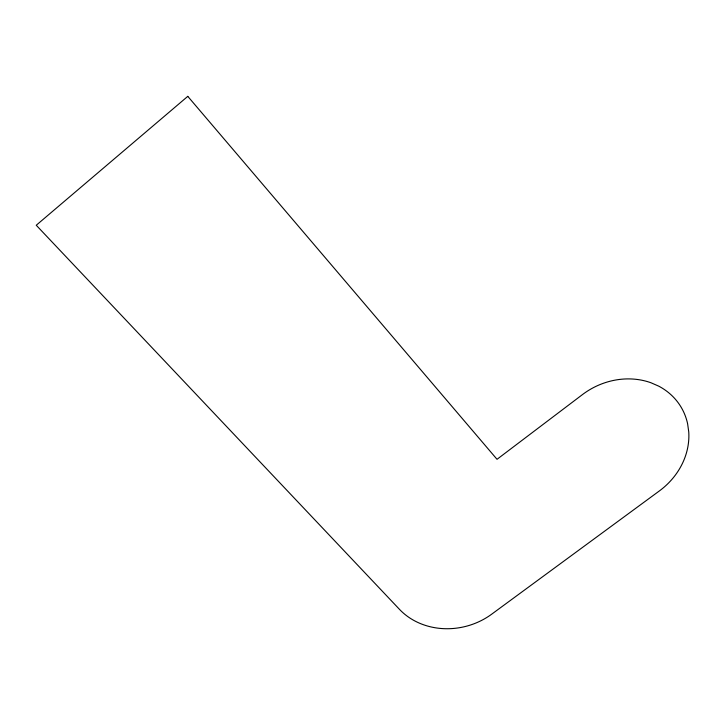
<?xml version="1.0" encoding="UTF-8"?>
<svg xmlns="http://www.w3.org/2000/svg" width="725" height="725" viewBox="0 0 725 725"><rect width="100%" height="100%" fill="white"/><g stroke="black" fill="none" stroke-linecap="round" stroke-linejoin="round"><path stroke-width="1.09" d="M187.784 96.352L36.25 225.248L399.502 609.372A67.108 58.924 -15.3 0 0 491.686 614.184L659.397 490.916A69.346 61.48 -29.8 0 0 688.75 431.919L687.626 423.844A69.346 61.48 -29.8 0 0 658.726 386.153L650.941 382.746A69.346 61.48 -29.8 0 0 582.483 394.572L497.024 459.306L187.784 96.352"/></g></svg>
